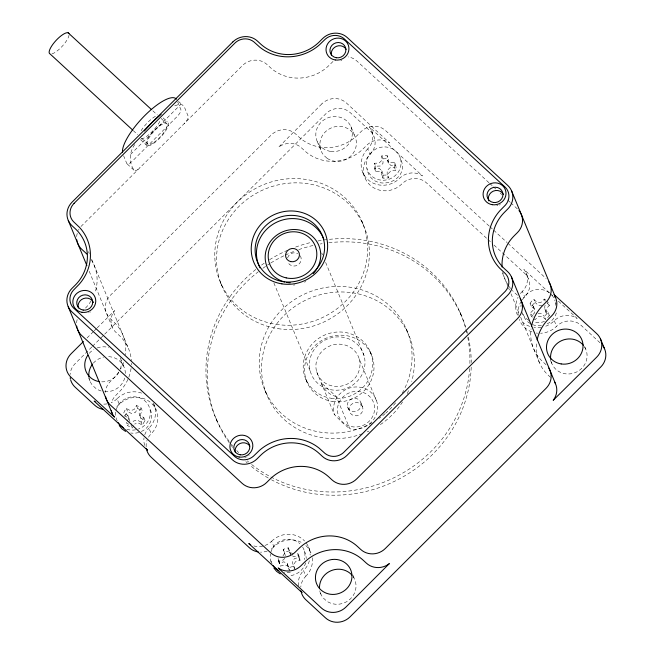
<?xml version="1.0" encoding="UTF-8"?>
<svg xmlns="http://www.w3.org/2000/svg" width="655" height="655" viewBox="0 0 655 655"><rect width="100%" height="100%" fill="white"/><g stroke="black" fill="none" stroke-linecap="round" stroke-linejoin="round"><path stroke-width="0.49" stroke-dasharray="3.27 2.46" d="M381.775 175.213L381.775 170.726L379.081 168.245L374.414 168.425L374.414 163.251L379.089 163.07L381.783 160.385L381.791 155.898L387.187 155.694L388.399 158.641L388.39 163.12L391.084 165.6L395.759 165.42L396.111 167.991L395.759 170.595L391.084 170.775L388.382 173.46L388.382 177.947L382.987 178.152L381.775 175.213L387.171 175L388.382 177.947M382.987 178.152L382.995 173.673L381.775 170.726M381.791 155.898L383.003 158.846L383.003 163.324L380.301 166.018L375.626 166.19L374.414 163.251M387.171 175L387.171 170.521L389.872 167.836L394.539 167.655L395.759 170.595M388.39 163.12L387.179 160.18L387.187 155.694M545.746 300.072L544.313 299.065L541.005 302.364L537.19 302.504L533.89 299.466L531.729 301.136L530.075 303.273L533.375 306.311L533.375 309.971L530.067 313.262L531.279 316.209L535.086 319.714L538.394 316.422L542.209 316.275L545.509 319.321L546.95 318.207M533.375 306.311L534.586 309.25L534.586 312.91L531.279 316.209M547.67 317.65L549.324 315.514L546.024 312.468L544.813 309.528L544.813 305.877L548.12 302.577L546.466 300.571M546.024 312.468L546.024 308.816L549.332 305.517L548.12 302.577M375.626 166.19L375.626 171.364L380.301 171.184L382.995 173.673M394.539 167.655L394.547 162.481L389.872 162.661L387.179 160.18M129.927 421.648L128.945 418.152L124.9 416.072L123.689 413.125L124.728 410.677L126.39 408.548L130.435 410.628L134.119 409.547L136.461 405.576L138.966 406.477L141.128 407.983L142.34 410.922L139.998 414.893L140.981 418.389L145.025 420.469L142.332 425.054L138.287 422.966L134.602 424.055M124.9 416.072L127.602 411.487L126.39 408.548M141.128 407.983L138.786 411.954L139.769 415.442L143.813 417.53L141.112 422.115L142.332 425.054M305.688 562.801C303.552 570.161 296.51 575.434 288.904 575.794M556.414 312.926C554.728 318.412 550.437 322.997 544.968 324.806M134.733 144.567C129.141 152.451 128.527 162.317 134.209 170.406A7 2.121 -47.3 0 0 140.014 167.647M127.316 421.091L128.716 418.709L127.733 415.213L123.689 413.125M133.661 425.644L132.261 428.026L127.594 425.619L128.527 424.031M136.461 405.576L137.673 408.515L135.331 412.486L131.647 413.575L127.602 411.487M282.935 556.054L284.368 553.622L283.165 549.34L288.372 547.801L290.795 555.031M284.63 558.183L283.672 559.804L279.161 561.139L279.513 563.709L280.553 566.084L285.064 564.749L288.364 566.452L289.567 570.734M534.586 309.25L531.287 306.212L535.102 302.405L533.89 299.466M544.813 309.528L548.112 312.574L544.297 316.373L545.509 319.321M130.574 154.408L180.461 104.694M91.815 347.003L75.145 363.615A17.505 16.522 -22.4 0 0 70.085 374.496M92.535 346.282L325.871 113.741A17.505 16.522 -22.4 0 1 350.433 112.799L370.067 130.885A17.505 16.522 -22.4 0 1 370.05 154.441A22.761 21.484 -22.4 0 0 370.026 185.07A22.761 21.484 -22.4 0 0 401.957 183.842A17.505 16.522 -22.4 0 1 426.511 182.901L487.214 238.829M87.033 337.955L93.559 331.487M94.279 330.767L96.457 328.613M97.177 327.893L114.576 310.634A17.505 16.522 -22.4 0 0 116.05 332.494L119.243 335.434A42.018 39.652 -22.4 0 1 131.344 360.627M141.3 431.489C149.913 428.01 154.343 416.76 149.758 408.499M285.343 555.71L284.376 552.288L289.584 550.749M294.783 569.195L293.579 564.913L295.487 561.671L299.998 560.336L299.646 557.765L297.395 552.452L298.786 557.397L294.275 558.731L292.359 561.974L293.571 566.256L288.356 567.795L287.152 563.505L283.852 561.81L279.341 563.136L277.949 558.199L279.161 561.139M174.738 105.84L178.275 104.612L182.147 104.759L184.325 106.888L188.288 116.516A7 2.121 -47.3 0 1 184.26 123.549M383.003 158.846L388.399 158.641M541.431 325.617L535.135 325.519L532.621 324.618M138.786 432.587L134.291 433.323L130.697 433.004M542.217 305.304L538.402 305.451L535.102 302.405M538.132 313.442L540.997 313.336L544.297 316.373M336.203 396.512C329.252 394.834 323.349 389.578 321.22 382.708L336.203 396.512L349.86 428.763A22.237 20.985 -22.4 0 0 377.558 409.113A22.237 20.985 -22.4 0 0 353.684 387.113A22.237 20.985 -22.4 0 0 334.279 414.402L342.303 422.565L349.434 428.607M137.673 408.515L142.34 410.922M141.112 422.115L137.067 420.027L133.391 421.116L131.049 425.087L132.261 428.026M288.372 547.801L289.584 552.083L292.883 553.786M292.441 555.882L294.095 556.725L298.606 555.399L299.646 557.765M533.154 316.275L530.067 313.262M530.231 323.513C525.981 321.286 523.738 316.946 522.207 312.607M128.536 424.186L126.374 422.68L127.594 425.619M488.974 182.737L356.975 61.103A17.505 16.522 -22.4 0 0 348.083 56.887M489.727 183.433L492.724 186.192M493.477 186.888L495.72 188.959M500.224 193.102L501.722 194.486M507.723 200.012L509.975 202.092M510.728 202.78L517.475 209.002M489.146 226.016L385.639 130.64A17.505 16.522 -22.4 0 0 361.085 131.589L357.884 134.774A42.018 39.652 -22.4 0 1 298.942 137.034L295.749 134.095A17.505 16.522 -22.4 0 0 271.186 135.036L110.425 295.249A17.505 16.522 -22.4 0 0 110.408 318.805L113.593 321.744A42.018 39.652 -22.4 0 1 125.424 354.773M489.899 226.704L492.896 229.471M493.649 230.159L507.142 242.604M507.895 243.292L546.147 278.539M549.381 292.867L523.885 269.377A17.505 16.522 -22.4 0 1 522.371 291.352L524.663 296.911A22.761 21.484 -22.4 0 0 522.715 299.114M550.135 293.555L554.629 297.706M558.379 301.161L577.129 318.436A17.505 16.522 -22.4 0 0 554.277 320.745A22.761 21.484 -22.4 0 1 544.149 326.739M487.967 239.525L490.963 242.285M493.96 245.044L524.68 273.356A17.505 16.522 -22.4 0 1 524.663 296.911M600.037 342.786L581.132 325.371A17.505 16.522 -22.4 0 0 556.57 326.313A22.761 21.484 -22.4 0 1 540.596 333.264M517.401 295.217L514.216 292.277A42.018 39.652 -22.4 0 1 512.349 290.435M546.073 364.753L542.88 361.814A42.018 39.652 -22.4 0 1 531.058 328.785M550.446 377.272L548.53 375.511A42.018 39.652 -22.4 0 1 536.707 342.475M178.463 101.361L182.147 104.759M163.038 117.867L167.451 121.936M152.836 110.834L157.331 114.977M161.081 118.424L166.321 123.263M133.252 130.599L137.746 134.742M141.496 138.189L148.243 144.403M147.113 145.729L139.752 138.942A15.753 4.765 -47.3 0 0 150.445 133.26A15.753 4.765 -47.3 0 0 160.491 119.906M127.25 164.012L134.611 170.791M547.678 303.511L549.332 305.517M584.604 346.421L585.709 349.107M555.759 302.7L556.423 304.305M554.277 320.745L556.57 326.313M544.313 299.065L545.222 301.275M548.112 312.574L549.324 315.514M526.145 273.053L528.446 278.612M530.075 303.273L531.287 306.212M550.462 360.234L551.936 363.812M502.467 273.061L508.288 287.168M508.673 288.11L509.451 289.985M510.998 293.751L519.137 313.483M520.684 317.241L539.507 362.886M400.483 158.625A17.505 16.522 -22.4 0 1 379.196 179.838A17.505 16.522 -22.4 0 1 371.434 152.271A17.505 16.522 -22.4 0 1 400.483 158.625C411.782 182.311 371.27 194.363 366.931 168.531M459.933 312.198L461.251 315.407M394.547 162.481L395.759 165.42M371.532 130.582L373.833 136.15M367.758 148.881A22.761 21.484 -22.4 0 0 367.733 179.503A22.761 21.484 -22.4 0 0 399.656 178.283A17.505 16.522 -22.4 0 1 422.434 175.908L369.273 126.906A17.505 16.522 -22.4 0 1 367.758 148.881L370.05 154.441M374.414 168.425L375.626 171.364M350.957 126.693L355.018 136.535M362.845 172.666L365.138 178.226M361.814 221.161L363.574 225.435M406.272 328.998L408.564 334.566M317.184 141.398L321.245 151.239M370.042 351.334L371.369 354.543M321.744 252.969L322.514 254.86M325.625 262.393L364.065 355.624A28.009 26.437 -22.4 0 1 330.005 389.569A28.009 26.437 -22.4 0 1 317.585 345.455A28.009 26.437 -22.4 0 1 364.065 355.624M359.251 359.022A22.237 20.985 -22.4 0 1 332.216 385.967A22.237 20.985 -22.4 0 1 322.358 350.957A22.237 20.985 -22.4 0 1 359.251 359.022L376.895 401.818M360.979 402.915A7 6.607 -22.4 0 1 352.464 411.406A7 6.607 -22.4 0 1 349.361 400.377A7 6.607 -22.4 0 1 360.979 402.915L362.739 407.197A7 6.607 -22.4 0 1 354.224 415.688A7 6.607 -22.4 0 1 351.121 404.659A7 6.607 -22.4 0 1 362.739 407.197M347.551 406.878L349.32 411.16M316.635 371.606L334.451 414.803M273.872 282.952L310.372 371.475M305.844 379.294L307.162 382.504M177.677 101.853L180.927 109.729A7 2.121 -47.3 0 1 176.891 116.77L132.646 160.868A7 2.121 -47.3 0 1 126.849 163.627L123.599 155.743M352.799 574.918L354.642 579.388M220.563 282.665L222.332 286.947M265.029 390.503L267.322 396.07M308.464 546.835L310.757 552.402M304.37 550.97L305.697 554.179L306.286 558.469M319.771 591.408L320.876 594.093M298.786 557.397L299.998 560.336M309.397 560.696A22.761 21.484 -22.4 0 1 303.543 570.628L305.836 576.187A17.505 16.522 -22.4 0 0 300.784 587.068M289.584 552.083L290.493 554.294M293.571 566.256L294.48 568.458M283.165 549.34L284.376 552.288M287.152 563.505L288.364 566.452M288.356 567.795L289.264 569.997M264.939 545.476A17.505 16.522 -22.4 0 0 271.645 541.226L273.937 546.786A22.761 21.484 -22.4 0 1 302.446 543.003M278.301 560.77L280.553 566.084M215.962 418.439L217.28 421.648M270.818 560.876L272.136 564.086A17.505 16.522 -22.4 0 1 270.441 553.974M153.843 404.372L156.144 409.932M88.515 251.643L89.293 253.526M91.618 259.175L128.265 348.059M89.211 271.26L112.292 327.238M120.266 357.867L123.951 366.816M153.237 403.103A22.761 21.484 -22.4 0 1 148.931 428.157L151.223 433.716A17.505 16.522 -22.4 0 0 148.464 437.278M143.813 417.53L145.025 420.469M139.769 415.442L140.981 418.389M127.733 415.213L128.945 418.152M141.636 393.123A22.761 21.484 -22.4 0 0 117.032 398.756L119.325 404.323A22.761 21.484 -22.4 0 1 151.256 403.095A22.761 21.484 -22.4 0 1 151.223 433.716M117.196 420.821L116.197 418.414A17.505 16.522 -22.4 0 1 128.208 397.626A17.505 16.522 -22.4 0 1 149.594 407.95A17.505 16.522 -22.4 0 1 138.328 429.091M88.703 377.943L90.177 381.521M123.558 362.477A42.018 39.652 -22.4 0 1 120.626 368.97M118.735 372.024A42.018 39.652 -22.4 0 1 113.552 378.279L110.351 381.464A17.505 16.522 -22.4 0 0 105.291 392.345M76.692 236.594A17.505 16.522 -22.4 0 1 77.249 233.344M78.453 230.249A17.505 16.522 -22.4 0 1 78.993 229.266M80.974 226.532A17.505 16.522 -22.4 0 1 81.752 225.705L242.514 65.492A17.505 16.522 -22.4 0 1 267.076 64.55L270.269 67.49A42.018 39.652 -22.4 0 0 329.211 65.23L332.412 62.045A17.505 16.522 -22.4 0 1 334.115 60.547M510.622 288.478A42.018 39.652 -22.4 0 1 509.033 286.415M507.592 284.245A42.018 39.652 -22.4 0 1 502.819 272.243M91.544 260.231A42.018 39.652 -22.4 0 1 94.885 292.941M91.045 300.973A42.018 39.652 -22.4 0 1 84.88 308.734M76.627 322.809A17.505 16.522 -22.4 0 1 77.184 319.558M135.683 429.803A17.505 16.522 -22.4 0 1 126.743 429.246M302.643 547.023A17.505 16.522 -22.4 0 1 304.37 559.591M290.296 572.274A17.505 16.522 -22.4 0 1 283.967 572.355M270.818 552.255A17.505 16.522 -22.4 0 1 299.884 543.675M555.481 302.782A17.505 16.522 -22.4 0 1 555.686 305.386M544.526 321.359A17.505 16.522 -22.4 0 1 533.817 322.309M528.855 320.385A17.505 16.522 -22.4 0 1 521.798 311.821M520.954 306.712A17.505 16.522 -22.4 0 1 521.053 304.968M522.461 299.884A17.505 16.522 -22.4 0 1 549.267 292.687M551.829 295.045A17.505 16.522 -22.4 0 1 555.104 301.095M262.745 546.123A17.505 16.522 -22.4 0 1 252.715 545.566M273.937 546.786A17.505 16.522 -22.4 0 1 269.336 550.126M267.232 551.043A17.505 16.522 -22.4 0 1 260.518 552.149M306.376 543.175A22.761 21.484 -22.4 0 1 310.175 555.055M271.645 541.226A22.761 21.484 -22.4 0 1 304.583 540.997M305.869 545.566A22.761 21.484 -22.4 0 1 311.698 555.047M312.271 557.806A22.761 21.484 -22.4 0 1 305.836 576.187M117.032 398.756A17.505 16.522 -22.4 0 1 111.391 402.588M107.011 403.881A17.505 16.522 -22.4 0 1 102.475 404.053M144.755 445.449A17.505 16.522 -22.4 0 1 143.985 437.949M144.763 434.74A17.505 16.522 -22.4 0 1 148.931 428.157M119.325 404.323A17.505 16.522 -22.4 0 1 114.723 407.656M146.163 446.784A17.505 16.522 -22.4 0 1 147.056 440.299M541.251 327.402A22.761 21.484 -22.4 0 1 533.899 327.451M529.666 326.386A22.761 21.484 -22.4 0 1 520.398 319.918M517.458 315.137A22.761 21.484 -22.4 0 1 518.08 297.247M520.422 293.555A22.761 21.484 -22.4 0 1 522.371 291.352M537.649 333.19A22.761 21.484 -22.4 0 1 536.191 333.018M531.958 331.946A22.761 21.484 -22.4 0 1 519.227 319.394M518.228 315.292A22.761 21.484 -22.4 0 1 521.069 301.537M329.416 239.329A133.055 125.58 -22.4 0 1 465.951 329.424M466.18 330.308A133.055 125.58 -22.4 0 1 466.835 332.977M467.785 337.448A133.055 125.58 -22.4 0 1 469.881 363.934M469.651 368.544A133.055 125.58 -22.4 0 1 388.358 480.336A133.055 125.58 -22.4 0 1 250.832 463.83M248.695 462.07A133.055 125.58 -22.4 0 1 247.287 460.866M238.633 452.589A133.055 125.58 -22.4 0 1 236.766 450.566M232.582 445.687A133.055 125.58 -22.4 0 1 231.436 444.254M229.217 441.339A133.055 125.58 -22.4 0 1 257.677 267.969M261.541 265.087A133.055 125.58 -22.4 0 1 264.702 262.876M269.557 259.716A133.055 125.58 -22.4 0 1 287.529 250.3M295.618 247.074A133.055 125.58 -22.4 0 1 311.354 242.366M317.97 240.966A133.055 125.58 -22.4 0 1 327.5 239.534M328.826 242.743A133.055 125.58 -22.4 0 1 465.746 327.369M466.794 330.873A133.055 125.58 -22.4 0 1 467.506 333.518M468.358 337.079A133.055 125.58 -22.4 0 1 471.256 362.543M471.199 367.144A133.055 125.58 -22.4 0 1 271.522 479.82M268.255 478.011A133.055 125.58 -22.4 0 1 250.013 465.279M247.222 462.856A133.055 125.58 -22.4 0 1 245.862 461.619M232.762 447.463A133.055 125.58 -22.4 0 1 231.084 445.277M229.463 443.067A133.055 125.58 -22.4 0 1 258.242 271.768M262.86 268.296A133.055 125.58 -22.4 0 1 266.02 266.086M267.625 265.005A133.055 125.58 -22.4 0 1 270.065 263.441M270.883 262.925A133.055 125.58 -22.4 0 1 284.45 255.515M285.326 255.106A133.055 125.58 -22.4 0 1 295.127 250.955M298.762 249.629A133.055 125.58 -22.4 0 1 313.622 245.355M320.246 244.004A133.055 125.58 -22.4 0 1 322.145 243.676M372.065 422.762A77.028 72.705 -22.4 0 1 260.444 375.675A77.028 72.705 -22.4 0 1 346.348 286.767A77.028 72.705 -22.4 0 1 404.16 389.537M403.709 390.413A77.028 72.705 -22.4 0 1 402.293 393.008M395.628 402.825A77.028 72.705 -22.4 0 1 385.991 412.92M385.23 413.575A77.028 72.705 -22.4 0 1 378.885 418.496M362.452 433.774A77.028 72.705 -22.4 0 1 262.172 377.788A77.028 72.705 -22.4 0 1 343.007 291.991A77.028 72.705 -22.4 0 1 411.741 381.456M408.523 390.658A77.028 72.705 -22.4 0 1 406.452 395.104M402.538 401.949A77.028 72.705 -22.4 0 1 378.672 425.734M368.97 431.08A77.028 72.705 -22.4 0 1 367.136 431.907M298.778 585.832A17.505 16.522 -22.4 0 1 303.543 570.628M584.653 347.093A18.414 17.382 -22.4 0 1 580.862 369.174A18.414 17.382 -22.4 0 1 557.692 370.787L556.766 370.1A18.414 17.382 -22.4 0 1 550.896 360.569M352.963 576.425A18.414 17.382 -22.4 0 1 350.237 599.055A18.414 17.382 -22.4 0 1 326.624 601.069L323.259 597.966A18.414 17.382 -22.4 0 1 319.837 590.843M125.334 373.465A18.414 17.382 -22.4 0 0 121.568 362.944L120.815 362.092A18.414 17.382 -22.4 0 0 107.084 356.648M124.712 378.025A18.414 17.382 -22.4 0 1 104.669 391.633M101.181 390.986A18.414 17.382 -22.4 0 1 95.933 388.497L92.56 385.394A18.414 17.382 -22.4 0 1 89.145 378.271M93.337 363.14A18.414 17.382 -22.4 0 1 103.515 357.122M120.929 360.217A18.414 17.382 -22.4 0 1 120.307 369.297M118.825 372.482A18.414 17.382 -22.4 0 1 100.608 381.791M89.285 353.299A18.414 17.382 -22.4 0 1 93.886 349.5M97.153 347.961A18.414 17.382 -22.4 0 1 108.894 347.51M131.426 363.238A42.018 39.652 -22.4 0 1 131.385 364.982M131.066 368.47A42.018 39.652 -22.4 0 1 119.194 391.968L116.001 395.153A17.505 16.522 -22.4 0 0 111.497 402.792M300.293 255.835A7 6.607 -22.4 0 1 297.747 265.038A7 6.607 -22.4 0 1 288.257 262.966M287.57 257.931A7 6.607 -22.4 0 1 297.755 253.501M305.844 281.544A35.018 33.045 -22.4 0 1 304.452 282.182M294.938 284.884A35.018 33.045 -22.4 0 1 293.432 285.064M249.129 455.258A8.056 7.598 -22.4 0 1 248.777 455.643M247.115 456.92A8.056 7.598 -22.4 0 1 246.657 457.174M245.69 457.599A8.056 7.598 -22.4 0 1 244.683 457.894M69.07 35.018A14.009 4.241 -47.3 0 1 62.151 46.341A14.009 4.241 -47.3 0 1 51.483 54.005M141.128 130.697A15.753 4.765 -47.3 0 1 156.34 115.845M341.812 60.538A8.056 7.598 -22.4 0 1 340.796 60.841M90.496 311.911A8.056 7.598 -22.4 0 1 90.046 312.189M89.113 312.672A8.056 7.598 -22.4 0 1 88.621 312.869M500.305 204.597A8.056 7.598 -22.4 0 1 499.364 205.072M497.865 205.572A8.056 7.598 -22.4 0 1 496.834 205.736M152.5 132.032L150.036 135.176A15.753 4.765 -47.3 0 0 150.085 145.369A15.753 4.765 -47.3 0 0 167.033 128.478A15.753 4.765 -47.3 0 0 161.097 124.147L152.5 132.032M321.818 103.899L278.539 147.228A17.505 16.522 -22.4 0 1 301.39 147.784L304.583 150.724A42.018 39.652 -22.4 0 0 363.533 148.464L366.726 145.279A17.505 16.522 -22.4 0 1 389.586 142.97L346.38 102.958A17.505 16.522 -22.4 0 0 321.818 103.899M330.488 151.37L329.326 151.158A18.414 17.382 -22.4 0 1 320.885 122.436A18.414 17.382 -22.4 0 1 351.498 128.11A18.414 17.382 -22.4 0 1 330.488 151.37M326.992 158.215L323.627 155.112A18.414 17.382 -22.4 0 1 334.189 126.931A18.414 17.382 -22.4 0 1 355.96 146.998A18.414 17.382 -22.4 0 1 326.992 158.215M331.143 398.248A35.018 33.045 -22.4 0 0 370.845 353.348A35.018 33.045 -22.4 0 0 311.846 344.35A35.018 33.045 -22.4 0 0 331.143 398.248M332.462 401.458A35.018 33.045 -22.4 0 0 372.171 356.557A35.018 33.045 -22.4 0 0 313.172 347.559A35.018 33.045 -22.4 0 0 332.462 401.458M351.203 426.577A18.733 17.677 -22.4 0 0 373.98 403.881A18.733 17.677 -22.4 0 0 342.901 397.077A18.733 17.677 -22.4 0 0 351.203 426.577M277.982 328.646A77.028 72.705 -22.4 0 0 365.334 229.856A77.028 72.705 -22.4 0 0 235.538 210.075A77.028 72.705 -22.4 0 0 277.982 328.646M276.222 324.364A77.028 72.705 -22.4 0 0 363.566 225.582A77.028 72.705 -22.4 0 0 233.778 205.793A77.028 72.705 -22.4 0 0 276.222 324.364M153.892 142.438A14.009 4.241 -47.3 0 0 167.115 124.032A14.009 4.241 -47.3 0 0 150.838 135.028A14.009 4.241 -47.3 0 0 153.892 142.438"/><path stroke-width="0.98" d="M144.387 130.975L152.427 122.067L161.155 114.306M83.406 341.55L71.092 353.774A17.505 16.522 -22.4 0 0 71.067 377.329L114.486 417.129A17.505 16.522 -22.4 0 1 111.235 410.366M99.429 381.652L98.266 381.431A18.414 17.382 -22.4 0 1 87.827 355.174M125.604 431.424L122.01 428.919L119.259 425.57M280.225 573.895L276.623 571.381L273.872 568.041M554.04 294.504L596.705 333.616A17.505 16.522 -22.4 0 1 596.68 357.171L553.197 400.311A17.505 16.522 -22.4 0 0 554.474 381.791M68.153 32.799L151.338 109.451M132.506 129.903L50.075 53.947A14.009 4.241 -47.3 0 1 56.084 40.413A14.009 4.241 -47.3 0 1 68.947 33.577M351.964 575.172L351.506 574.664A18.414 17.382 -22.4 0 0 348.894 572.413L347.92 571.782A18.414 17.382 -22.4 0 0 328.638 571.913A18.414 17.382 -22.4 0 0 319.525 588.583M600.463 338.881L604.524 348.722M511.53 190.72L555.555 297.493M511.457 276.934L555.481 383.707M68.267 220.465L86.886 265.619M68.202 306.679L112.218 413.452M548.833 368.102A17.505 16.522 -22.4 0 1 546.057 388.309L385.296 548.522A17.505 16.522 -22.4 0 1 360.733 549.463L357.54 546.524A42.018 39.652 -22.4 0 0 298.598 548.784L295.397 551.968A17.505 16.522 -22.4 0 1 270.834 552.91L110.335 405.019A17.505 16.522 -22.4 0 1 105.586 396.676M548.906 281.887A17.505 16.522 -22.4 0 1 546.131 302.094L542.929 305.279A42.018 39.652 -22.4 0 0 531.508 326.182M520.16 298.557A17.505 16.522 -22.4 0 1 517.385 318.772L356.623 478.985A17.505 16.522 -22.4 0 1 332.06 479.927L328.867 476.987A42.018 39.652 -22.4 0 0 269.925 479.247L266.724 482.432A17.505 16.522 -22.4 0 1 242.17 483.374L81.662 335.475A17.505 16.522 -22.4 0 1 77.175 328.188M520.766 213.284A17.505 16.522 -22.4 0 1 517.458 232.558L514.257 235.743A42.018 39.652 -22.4 0 0 502.115 267.084M518.973 210.582A17.505 16.522 -22.4 0 1 520.234 212.343M77.249 241.973A17.505 16.522 -22.4 0 0 81.736 249.26L84.929 252.208A42.018 39.652 -22.4 0 1 86.787 254.042M76.987 240.917A17.505 16.522 -22.4 0 1 76.807 239.853M76.913 327.132A17.505 16.522 -22.4 0 1 76.733 326.067M123.517 427.789A17.505 16.522 -22.4 0 1 117.933 422.36M278.899 570.685A17.505 16.522 -22.4 0 1 273.02 565.552M602.919 345.897A17.505 16.522 -22.4 0 1 600.741 367.013L350.016 616.895A17.505 16.522 -22.4 0 1 325.453 617.837L305.82 599.743A17.505 16.522 -22.4 0 1 301.333 592.447M250.677 544.673A17.505 16.522 -22.4 0 1 248.785 543.535L302.029 592.603A17.505 16.522 -22.4 0 1 300.768 590.835M258.267 551.952A17.505 16.522 -22.4 0 1 249.375 547.727L151.207 457.272A17.505 16.522 -22.4 0 1 146.458 448.929M146.155 448.364A17.505 16.522 -22.4 0 0 147.416 450.132L94.173 401.073A17.505 16.522 -22.4 0 0 95.098 401.671M103.646 409.481A17.505 16.522 -22.4 0 1 94.762 405.265L75.129 387.171A17.505 16.522 -22.4 0 1 70.642 379.875M70.38 378.827A17.505 16.522 -22.4 0 1 70.2 377.755M550.708 359.448A18.414 17.382 -22.4 0 1 561.843 340.543A18.414 17.382 -22.4 0 1 583.327 345.242M88.949 377.149A18.414 17.382 -22.4 0 1 92.584 364.057M554.548 295.577A17.505 16.522 -22.4 0 1 551.772 315.792L548.579 318.977A42.018 39.652 -22.4 0 0 537.149 339.88M284.745 281.977A28.009 26.437 -22.4 0 1 267.093 247.451A28.009 26.437 -22.4 0 1 305.025 231.714A28.009 26.437 -22.4 0 1 317.004 268.591M316.545 269.352A28.009 26.437 -22.4 0 1 313.213 273.634M290.214 282.821A28.009 26.437 -22.4 0 1 286.612 282.387M260.019 267.838A35.018 33.045 -22.4 0 1 277.573 221.799A35.018 33.045 -22.4 0 1 323.84 239.263M78.346 307.989A8.056 7.598 -22.4 0 1 83.496 298.557A8.056 7.598 -22.4 0 1 93.444 302.495M235.292 452.237A8.056 7.598 -22.4 0 1 240.074 443.476A8.056 7.598 -22.4 0 1 249.776 445.932M331.414 55.176A8.056 7.598 -22.4 0 1 336.441 46.317A8.056 7.598 -22.4 0 1 346.168 49.289M122.477 152.23A38.514 11.659 -47.3 0 1 145.664 114.691A38.514 11.659 -47.3 0 1 176.432 99.183M488.745 200.864A8.056 7.598 -22.4 0 1 493.264 191.154A8.056 7.598 -22.4 0 1 503.482 194.453M74.105 203.32L73.442 204.024A14.001 13.215 -22.4 0 0 73.425 221.595L79.255 227.138A45.523 42.96 -22.4 0 1 79.206 284.245L73.368 290.239A14.001 13.215 -22.4 0 0 73.352 307.809L235.145 456.887A14.001 13.215 -22.4 0 0 253.46 456.183L259.478 450.362A45.523 42.96 -22.4 0 1 319.026 448.077L325.036 453.44A14.001 13.215 -22.4 0 0 343.359 452.736L505.406 291.238A14.001 13.215 -22.4 0 0 505.423 273.667L499.593 268.124A45.523 42.96 -22.4 0 1 499.634 211.016L505.48 205.023A14.001 13.215 -22.4 0 0 505.488 187.453L343.703 38.375A14.001 13.215 -22.4 0 0 325.388 39.079L319.37 44.908A45.523 42.96 -22.4 0 1 259.814 47.193L253.804 41.822A14.001 13.215 -22.4 0 0 235.489 42.526L74.105 203.32M389.234 563.718L345.955 607.054A17.505 16.522 -22.4 0 1 321.392 607.996L278.195 567.983A17.505 16.522 -22.4 0 0 301.046 565.666L304.239 562.481A42.018 39.652 -22.4 0 1 363.189 560.221L366.382 563.161A17.505 16.522 -22.4 0 0 389.234 563.718M232.812 41.953L72.05 202.174A17.505 16.522 -22.4 0 0 72.034 225.729L75.219 228.669A42.018 39.652 -22.4 0 1 75.178 285.203L71.976 288.388A17.505 16.522 -22.4 0 0 71.96 311.944L232.46 459.835A17.505 16.522 -22.4 0 0 257.022 458.893L260.215 455.708A42.018 39.652 -22.4 0 1 319.165 453.448L322.358 456.388A17.505 16.522 -22.4 0 0 346.921 455.446L507.682 295.233A17.505 16.522 -22.4 0 0 507.699 271.678L504.506 268.738A42.018 39.652 -22.4 0 1 504.555 212.204L507.748 209.019A17.505 16.522 -22.4 0 0 507.772 185.463L347.265 37.564A17.505 16.522 -22.4 0 0 322.702 38.506L319.509 41.691A42.018 39.652 -22.4 0 1 260.559 43.95L257.374 41.011A17.505 16.522 -22.4 0 0 232.812 41.953M332.519 559.46L331.332 559.616A18.414 17.382 -22.4 0 0 315.473 576.449A18.414 17.382 -22.4 0 0 328.957 594.003L330.12 594.224A18.414 17.382 -22.4 0 0 351.931 577.342A18.414 17.382 -22.4 0 0 332.519 559.46M561.188 363.943A18.414 17.382 -22.4 0 0 582.074 340.322A18.414 17.382 -22.4 0 0 551.035 335.589A18.414 17.382 -22.4 0 0 561.188 363.943M290.705 261.623A7 6.607 -22.4 0 0 299.22 253.141A7 6.607 -22.4 0 0 287.602 250.595A7 6.607 -22.4 0 0 290.705 261.623M286.202 277.884A24.513 23.13 -22.4 0 0 316.005 248.188A24.513 23.13 -22.4 0 0 275.329 239.288A24.513 23.13 -22.4 0 0 286.202 277.884M283.058 281.634A35.018 33.045 -22.4 0 0 322.768 236.733A35.018 33.045 -22.4 0 0 263.769 227.735A35.018 33.045 -22.4 0 0 283.058 281.634M83.177 310.077A8.056 7.598 -22.4 0 0 92.306 299.744A8.056 7.598 -22.4 0 0 78.739 297.681A8.056 7.598 -22.4 0 0 83.177 310.077M335.237 59.973A11.553 10.906 -22.4 0 0 348.337 45.154A11.553 10.906 -22.4 0 0 328.867 42.182A11.553 10.906 -22.4 0 0 335.237 59.973M336.359 57.746A8.056 7.598 -22.4 0 0 345.488 47.422A8.056 7.598 -22.4 0 0 331.921 45.351A8.056 7.598 -22.4 0 0 336.359 57.746M240.238 454.807A8.056 7.598 -22.4 0 0 249.375 444.475A8.056 7.598 -22.4 0 0 235.8 442.412A8.056 7.598 -22.4 0 0 240.238 454.807M239.116 457.026A11.553 10.906 -22.4 0 0 252.224 442.207A11.553 10.906 -22.4 0 0 232.754 439.243A11.553 10.906 -22.4 0 0 239.116 457.026M492.306 204.704A11.553 10.906 -22.4 0 0 505.406 189.884A11.553 10.906 -22.4 0 0 485.936 186.912A11.553 10.906 -22.4 0 0 492.306 204.704M493.428 202.477A8.056 7.598 -22.4 0 0 502.557 192.152A8.056 7.598 -22.4 0 0 488.99 190.081A8.056 7.598 -22.4 0 0 493.428 202.477M281.937 283.861A38.514 36.352 -22.4 0 0 325.617 234.465A38.514 36.352 -22.4 0 0 260.715 224.575A38.514 36.352 -22.4 0 0 281.937 283.861M82.055 312.304A11.553 10.906 -22.4 0 0 95.155 297.476A11.553 10.906 -22.4 0 0 75.685 294.513A11.553 10.906 -22.4 0 0 82.055 312.304"/></g></svg>
